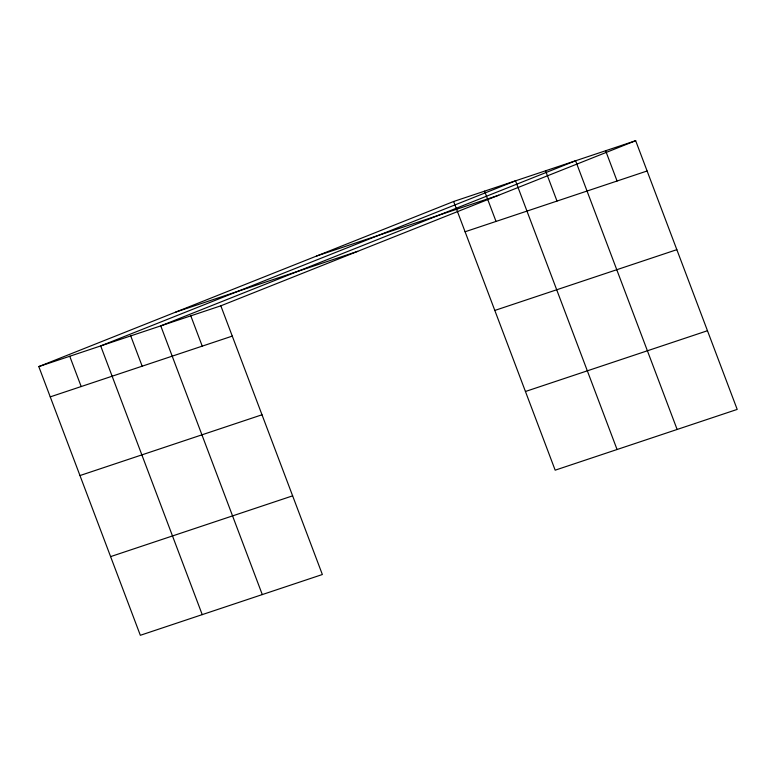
<?xml version="1.0" encoding="UTF-8"?>
<svg xmlns="http://www.w3.org/2000/svg" width="776" height="776" viewBox="0 0 776 776"><rect width="100%" height="100%" fill="white"/><g stroke="black" fill="none" stroke-linecap="round" stroke-linejoin="round"><path stroke-width="1.16" d="M38.8 366.592L220.83 305.822L322.36 574.521L140.33 635.292L38.8 366.592L453.64 201.479L635.67 140.708L737.2 409.408L555.17 470.178L453.64 201.479M220.83 305.822L635.67 140.708M316.744 255.964L498.774 195.193M175.696 312.107L357.726 251.337M465.076 231.762L647.106 170.992M50.246 396.875L232.276 336.105M494.807 310.439L676.837 249.668M79.977 475.552L261.997 414.782M525.439 391.492L707.47 330.731M110.599 556.615L292.63 495.845M605.629 150.738L617.075 181.021M677.128 429.458L575.598 160.758L160.758 325.881L262.288 594.581M545.567 170.788L557.003 201.071M617.065 449.517L515.526 180.818L100.686 345.931L202.226 614.631M484.583 191.148L496.029 221.432M190.799 315.851L202.235 346.135M130.727 335.901L142.163 366.185M69.743 356.262L81.189 386.545"/></g></svg>
